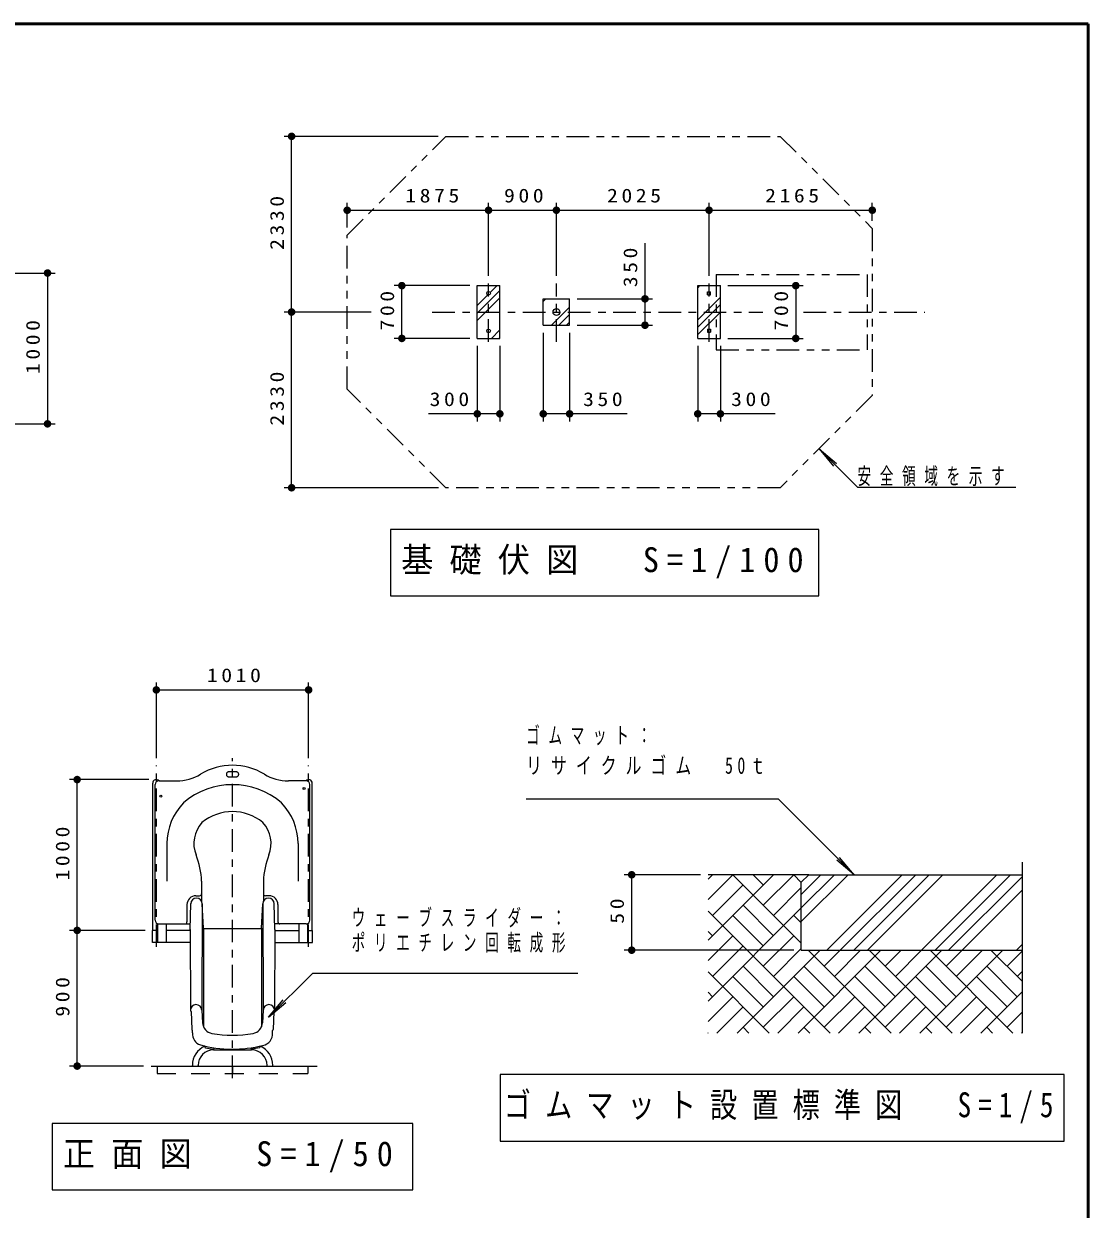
# Model space of a CAD drawing. Units: millimetres on the paper, scale 1:50, with parts at other scales. Extents: x -365 to 0, y 0 to 257.
# Drawn here: x -141.2 to 0, y 99.8 to 257 of the extents above; entities that cross this region are included whole.
import ezdxf

# ---------------------------------------------------------------- set-up
doc = ezdxf.new("R2010")
doc.units = ezdxf.units.MM
for name, pattern in [('USER1', [4.5, 2.5, -2]), ('USER2', [6, 3, -1, 1, -1]), ('USER3', [8, 3, -1, 1, -1, 1, -1])]:
    doc.linetypes.add(name, pattern=pattern)
doc.layers.add('LY_1', color=7, linetype='Continuous', lineweight=13)
doc.layers.add('LY_2', color=7, linetype='Continuous', lineweight=13)
doc.styles.add('ＭＳ ゴシック', font='')
doc.styles.get('ＭＳ ゴシック').set_extended_font_data('MS Gothic')

# ---------------------------------------------------------------- blocks, each defined once
blk = doc.blocks.new('filled_dot')
at = {"color": 0, "linetype": 'Continuous', "lineweight": -2, "const_width": 1.25}
blk.add_lwpolyline([(-0.625, 0, 1), (0.625, 0, 1)], format="xyb", close=True, dxfattribs=at)

msp = doc.modelspace()

# ---------------------------------------------------------------- linework, layer by layer
at = {"layer": 'LY_1'}
for p, q in [((-86.215, 242.065), (-106.672, 242.065)), ((-105.672, 218.765), (-105.672, 242.065)), ((-98.299, 229.98), (-98.299, 233.265)), ((-79.549, 223.545), (-79.549, 233.265)), ((-79.549, 223.545), (-79.549, 233.265)), ((-70.549, 223.545), (-70.549, 233.265)), ((-70.549, 223.545), (-70.549, 233.265)), ((-50.299, 223.545), (-50.299, 233.265)), ((-50.299, 223.545), (-50.299, 233.265)), ((-28.649, 230.849), (-28.649, 233.265)), ((-98.299, 232.265), (-79.549, 232.265)), ((-79.549, 232.265), (-70.549, 232.265)), ((-70.549, 232.265), (-50.299, 232.265)), ((-50.299, 232.265), (-28.649, 232.265)), ((-58.799, 227.92), (-58.799, 217.015)), ((-147.046, 223.938), (-137.046, 223.938)), ((-138.046, 223.938), (-138.046, 203.938)), ((-82.049, 222.265), (-92.049, 222.265)), ((-91.049, 215.265), (-91.049, 222.265)), ((-79.319, 221.343), (-78.397, 222.265)), ((-51.799, 221.993), (-51.527, 222.265)), ((-47.799, 222.265), (-37.799, 222.265)), ((-38.799, 222.265), (-38.799, 215.265)), ((-81.049, 218.623), (-78.049, 221.623)), ((-81.049, 219.613), (-79.627, 221.034)), ((-81.049, 217.633), (-78.049, 220.633)), ((-72.299, 220.16), (-71.945, 220.515)), ((-67.799, 220.515), (-57.799, 220.515)), ((-51.799, 217.75), (-48.799, 220.75)), ((-95.097, 218.765), (-106.672, 218.765)), ((-105.672, 195.465), (-105.672, 218.765)), ((-71.202, 217.015), (-68.799, 219.418)), ((-51.799, 216.76), (-48.799, 219.76)), ((-51.799, 215.77), (-48.799, 218.77)), ((-70.212, 217.015), (-68.799, 218.428)), ((-69.222, 217.015), (-68.799, 217.438)), ((-67.799, 217.015), (-57.799, 217.015)), ((-79.175, 215.265), (-78.049, 216.39)), ((-78.185, 215.265), (-78.049, 215.4)), ((-72.299, 216.015), (-72.299, 204.265)), ((-68.799, 216.015), (-68.799, 204.265)), ((-82.049, 215.265), (-92.049, 215.265)), ((-81.049, 214.265), (-81.049, 204.265)), ((-78.049, 214.265), (-78.049, 204.265)), ((-51.799, 214.265), (-51.799, 204.265)), ((-48.799, 214.265), (-48.799, 204.265)), ((-47.799, 215.265), (-37.799, 215.265)), ((-78.049, 205.265), (-87.507, 205.265)), ((-61.15, 205.265), (-72.299, 205.265)), ((-41.515, 205.265), (-51.799, 205.265)), ((-147.046, 203.938), (-137.046, 203.938)), ((-35.704, 200.626), (-33.775, 198.328)), ((-35.704, 200.626), (-33.405, 198.697)), ((-30.601, 195.523), (-35.704, 200.626)), ((-86.205, 195.465), (-106.672, 195.465)), ((-30.601, 195.523), (-9.601, 195.523)), ((-92.546, 189.922), (-92.546, 181.122)), ((-35.746, 189.922), (-92.546, 189.922)), ((-35.746, 181.122), (-35.746, 189.922)), ((-92.546, 181.122), (-35.746, 181.122)), ((-123.614, 159.61), (-123.614, 169.655)), ((-123.614, 168.655), (-103.414, 168.655)), ((-103.414, 159.61), (-103.414, 169.655)), ((-124.614, 156.769), (-135.114, 156.769)), ((-134.114, 136.769), (-134.114, 156.769)), ((-74.555, 154.232), (-41.134, 154.232)), ((-41.134, 154.232), (-31.061, 144.142)), ((-31.061, 144.142), (-32.987, 146.442)), ((-31.061, 144.142), (-33.358, 146.073)), ((-51.426, 144.142), (-61.562, 144.142)), ((-60.562, 134.142), (-60.562, 144.142)), ((-50.426, 135.466), (-41.749, 144.142)), ((-50.426, 143.548), (-49.831, 144.142)), ((-50.426, 140.854), (-47.146, 144.133)), ((-49.84, 144.133), (-49.85, 144.142)), ((-38.066, 135.053), (-47.156, 144.142)), ((-43.105, 142.786), (-44.462, 144.142)), ((-43.105, 140.092), (-39.064, 144.133)), ((-41.758, 144.133), (-41.768, 144.142)), ((-38.066, 143.135), (-39.073, 144.142)), ((-38.066, 137.947), (-31.871, 144.142)), ((-38.066, 139.743), (-33.667, 144.142)), ((-38.066, 141.539), (-35.463, 144.142)), ((-38.066, 134.142), (-38.066, 143.142)), ((-34.686, 134.142), (-24.686, 144.142)), ((-32.89, 134.142), (-22.89, 144.142)), ((-31.094, 134.142), (-21.094, 144.142)), ((-29.298, 134.142), (-19.298, 144.142)), ((-22.114, 134.142), (-12.114, 144.142)), ((-20.318, 134.142), (-10.318, 144.142)), ((-18.522, 134.142), (-8.788, 143.876)), ((-49.84, 138.745), (-45.799, 142.786)), ((-41.758, 138.745), (-38.066, 142.437)), ((-16.726, 134.142), (-8.788, 142.08)), ((-41.758, 136.051), (-45.799, 140.092)), ((-50.426, 127.383), (-38.066, 139.743)), ((-34.238, 123.142), (-50.426, 139.33)), ((-43.105, 134.704), (-47.146, 138.745)), ((-38.066, 137.747), (-39.064, 138.745)), ((-125.1, 136.769), (-135.114, 136.769)), ((-134.114, 118.769), (-134.114, 136.769)), ((-49.84, 136.051), (-50.426, 136.636)), ((-50.426, 132.771), (-47.146, 136.051)), ((-43.105, 132.01), (-39.064, 136.051)), ((-39.066, 134.142), (-61.562, 134.142)), ((-49.84, 130.663), (-45.799, 134.704)), ((-46.584, 123.142), (-35.584, 134.142)), ((-41.758, 130.663), (-38.066, 134.355)), ((-38.502, 123.142), (-27.502, 134.142)), ((-26.156, 123.142), (-37.156, 134.142)), ((-35.023, 132.01), (-32.89, 134.142)), ((-33.676, 130.663), (-30.196, 134.142)), ((-30.42, 123.142), (-19.42, 134.142)), ((-18.073, 123.142), (-29.073, 134.142)), ((-26.941, 132.01), (-24.808, 134.142)), ((-25.594, 130.663), (-22.114, 134.142)), ((-22.338, 123.142), (-11.338, 134.142)), ((-9.991, 123.142), (-20.991, 134.142)), ((-18.859, 132.01), (-16.726, 134.142)), ((-17.511, 130.663), (-14.032, 134.142)), ((-8.788, 130.022), (-12.909, 134.142)), ((-10.776, 132.01), (-8.788, 133.998)), ((-9.542, 134.142), (-8.788, 134.896)), ((-102.872, 131.109), (-108.722, 125.259)), ((-102.872, 131.109), (-67.707, 131.109)), ((-42.32, 123.142), (-50.426, 131.248)), ((-43.105, 126.622), (-47.146, 130.663)), ((-41.758, 127.969), (-45.799, 132.01)), ((-35.023, 126.622), (-39.064, 130.663)), ((-33.676, 127.969), (-37.717, 132.01)), ((-26.941, 126.622), (-30.982, 130.663)), ((-25.594, 127.969), (-29.635, 132.01)), ((-18.859, 126.622), (-22.9, 130.663)), ((-17.511, 127.969), (-21.553, 132.01)), ((-10.776, 126.622), (-14.817, 130.663)), ((-9.429, 127.969), (-13.47, 132.01)), ((-9.429, 130.663), (-8.788, 131.304)), ((-108.722, 125.259), (-106.794, 127.557)), ((-49.84, 127.969), (-50.426, 128.554)), ((-50.426, 124.689), (-47.146, 127.969)), ((-43.105, 123.928), (-39.064, 127.969)), ((-35.023, 123.928), (-30.982, 127.969)), ((-26.941, 123.928), (-22.9, 127.969)), ((-18.859, 123.928), (-14.817, 127.969)), ((-14.255, 123.142), (-8.788, 128.609)), ((-108.722, 125.259), (-106.424, 127.187)), ((-49.278, 123.142), (-45.799, 126.622)), ((-41.196, 123.142), (-37.717, 126.622)), ((-33.114, 123.142), (-29.635, 126.622)), ((-25.032, 123.142), (-21.553, 126.622)), ((-16.95, 123.142), (-13.47, 126.622)), ((-10.776, 123.928), (-8.788, 125.915)), ((-50.402, 123.142), (-50.426, 123.166)), ((-45.014, 123.142), (-45.799, 123.928)), ((-36.932, 123.142), (-37.717, 123.928)), ((-28.85, 123.142), (-29.635, 123.928)), ((-20.768, 123.142), (-21.553, 123.928)), ((-12.685, 123.142), (-13.47, 123.928)), ((-8.867, 123.142), (-8.788, 123.221)), ((-125.318, 118.769), (-135.114, 118.769)), ((-78.008, 117.634), (-78.008, 108.834)), ((-3.208, 117.634), (-78.008, 117.634)), ((-3.208, 108.834), (-3.208, 117.634)), ((-137.414, 111.151), (-137.414, 102.351)), ((-89.614, 111.151), (-137.414, 111.151)), ((-89.614, 102.351), (-89.614, 111.151)), ((-78.008, 108.834), (-3.208, 108.834)), ((-137.414, 102.351), (-89.614, 102.351))]:
    msp.add_line(p, q, dxfattribs=at)
at = {"layer": 'LY_1', "linetype": 'USER3'}
for p, q in [((-49.341, 223.765), (-49.341, 213.765)), ((-49.341, 223.765), (-29.341, 223.765)), ((-29.341, 223.765), (-29.341, 213.765)), ((-49.341, 213.765), (-29.341, 213.765))]:
    msp.add_line(p, q, dxfattribs=at)
at = {"layer": 'LY_1', "lineweight": 25}
for p, q in [((-81.049, 215.265), (-81.049, 222.265)), ((-81.049, 222.265), (-78.049, 222.265)), ((-78.049, 215.265), (-78.049, 222.265)), ((-51.799, 222.265), (-48.799, 222.265)), ((-51.799, 215.265), (-51.799, 222.265)), ((-48.799, 215.265), (-48.799, 222.265)), ((-72.299, 217.015), (-72.299, 220.515)), ((-72.299, 220.515), (-68.799, 220.515)), ((-68.799, 217.015), (-68.799, 220.515)), ((-50.489, 221.43), (-50.109, 221.43)), ((-50.489, 221.05), (-50.489, 221.43)), ((-50.489, 221.05), (-50.109, 221.05)), ((-50.109, 221.05), (-50.109, 221.43)), ((-72.299, 217.015), (-68.799, 217.015)), ((-50.489, 216.48), (-50.109, 216.48)), ((-50.489, 216.48), (-50.489, 216.1)), ((-50.489, 216.1), (-50.109, 216.1)), ((-50.109, 216.48), (-50.109, 216.1)), ((-81.049, 215.265), (-78.049, 215.265)), ((-51.799, 215.265), (-48.799, 215.265)), ((-124.1, 136.769), (-124.1, 156.283)), ((-123.77, 138.121), (-123.77, 156.091)), ((-123.255, 156.596), (-120.922, 156.596)), ((-103.772, 156.596), (-106.105, 156.596)), ((-103.257, 138.121), (-103.257, 156.091)), ((-102.928, 136.769), (-102.928, 156.283)), ((-122.211, 148.291), (-122.211, 143.299)), ((-104.816, 148.291), (-104.816, 143.299)), ((-8.788, 145.828), (-8.788, 123.142)), ((-117.612, 143.299), (-117.612, 140.629)), ((-109.415, 143.299), (-109.415, 140.629)), ((-37.066, 144.142), (-50.426, 144.142)), ((-37.066, 144.142), (-38.066, 143.142)), ((-37.066, 144.142), (-8.788, 144.142)), ((-119.551, 140.181), (-119.551, 137.879)), ((-119.114, 136.887), (-119.055, 140.324)), ((-118.379, 141.352), (-117.875, 141.352)), ((-117.527, 140.297), (-117.579, 126.2)), ((-117.357, 137.047), (-117.527, 140.297)), ((-109.671, 137.047), (-109.5, 140.297)), ((-109.5, 140.297), (-109.448, 126.2)), ((-108.648, 141.352), (-109.152, 141.352)), ((-107.914, 136.887), (-107.972, 140.324)), ((-107.477, 140.181), (-107.477, 137.879)), ((-123.447, 137.651), (-123.447, 135.169)), ((-123.266, 137.617), (-119.155, 137.617)), ((-122.317, 137.617), (-122.317, 135.169)), ((-119.114, 136.887), (-119.101, 126.173)), ((-117.357, 137.047), (-117.357, 123.975)), ((-109.73, 136.99), (-117.297, 136.99)), ((-109.671, 137.047), (-109.671, 123.975)), ((-107.914, 136.887), (-107.926, 126.173)), ((-103.761, 137.617), (-107.872, 137.617)), ((-104.71, 137.617), (-104.71, 135.169)), ((-103.58, 137.651), (-103.58, 135.169)), ((-124.114, 135.169), (-124.114, 136.769)), ((-123.447, 136.769), (-124.114, 136.769)), ((-119.171, 136.769), (-122.317, 136.769)), ((-107.856, 136.769), (-104.71, 136.769)), ((-103.58, 136.769), (-102.914, 136.769)), ((-102.914, 135.169), (-102.914, 136.769)), ((-119.166, 135.169), (-124.114, 135.169)), ((-107.861, 135.169), (-102.914, 135.169)), ((-38.066, 134.142), (-8.788, 134.142)), ((-119.005, 126.026), (-118.921, 123.62)), ((-117.579, 126.2), (-117.49, 124.523)), ((-109.448, 126.2), (-109.537, 124.523)), ((-108.022, 126.026), (-108.106, 123.62)), ((-118.82, 123.166), (-118.82, 123.487)), ((-108.207, 123.166), (-108.207, 123.487)), ((-117.194, 121.423), (-117.194, 121.328)), ((-117.087, 121.2), (-116.087, 121.019)), ((-115.934, 121.195), (-115.934, 121.147)), ((-111.094, 121.195), (-111.094, 121.147)), ((-109.94, 121.2), (-110.94, 121.019)), ((-109.834, 121.43), (-109.834, 121.328)), ((-116.032, 120.906), (-110.974, 120.906)), ((-124.318, 118.769), (-102.291, 118.769)), ((-118.834, 118.769), (-118.834, 118.866)), ((-118.072, 118.769), (-118.072, 118.866)), ((-113.514, 118.769), (-113.514, 117.769)), ((-108.934, 118.769), (-108.934, 118.866)), ((-108.172, 118.769), (-108.172, 118.866))]:
    msp.add_line(p, q, dxfattribs=at)
at = {"layer": 'LY_1', "linetype": 'USER2'}
for p, q in [((-79.549, 214.836), (-79.549, 222.545)), ((-70.549, 214.836), (-70.549, 222.545)), ((-50.299, 214.836), (-50.299, 222.545)), ((-87.013, 218.765), (-43.152, 218.765)), ((-37.758, 218.765), (-21.681, 218.765)), ((-113.514, 117.185), (-113.514, 159.61)), ((-123.614, 134.563), (-123.614, 158.61)), ((-103.414, 134.563), (-103.414, 158.61))]:
    msp.add_line(p, q, dxfattribs=at)
at = {"layer": 'LY_1', "linetype": 'USER1'}
for p, q in [((-123.514, 118.769), (-123.514, 117.769)), ((-103.514, 118.769), (-103.514, 117.769)), ((-123.514, 117.769), (-103.514, 117.769))]:
    msp.add_line(p, q, dxfattribs=at)
at = {"layer": 'LY_1', "linetype": 'USER3'}
msp.add_lwpolyline([(-40.865, 242.065), (-28.649, 229.849), (-28.649, 207.68), (-40.865, 195.465), (-85.205, 195.465), (-98.299, 208.559), (-98.299, 228.98), (-85.215, 242.065)], close=True, dxfattribs=at)
at = {"layer": 'LY_1'}
msp.add_lwpolyline([(-113.014, 157.787), (-114.006, 157.787), (-114.066, 157.781), (-114.123, 157.765), (-114.176, 157.739), (-114.224, 157.703), (-114.264, 157.659), (-114.295, 157.608), (-114.317, 157.552), (-114.328, 157.494), (-114.328, 157.434), (-114.317, 157.376), (-114.295, 157.32), (-114.264, 157.27), (-114.224, 157.226), (-114.176, 157.19), (-114.123, 157.163), (-114.066, 157.147), (-114.006, 157.141), (-113.014, 157.141), (-112.955, 157.147), (-112.897, 157.163), (-112.844, 157.19), (-112.797, 157.226), (-112.756, 157.27), (-112.725, 157.32), (-112.704, 157.376), (-112.693, 157.434), (-112.693, 157.494), (-112.704, 157.552), (-112.725, 157.608), (-112.756, 157.659), (-112.797, 157.703), (-112.844, 157.739), (-112.897, 157.765), (-112.955, 157.781)], close=True, dxfattribs=at)
at = {"layer": 'LY_1', "lineweight": 25}
for centre, radius in [((-79.549, 221.265), 0.243), ((-70.549, 218.765), 0.446), ((-79.549, 216.265), 0.243)]:
    msp.add_circle(centre, radius, dxfattribs=at)
at = {"layer": 'LY_1'}
for centre in [(-104.024, 155.586), (-123.003, 154.577)]:
    msp.add_circle(centre, 0.131, dxfattribs=at)
at = {"layer": 'LY_1', "lineweight": 25}
for centre, radius, start, end in [((-120.922, 162.754), 6.158, 270, 301.0697), ((-113.514, 150.458), 8.197, 58.9303, 121.0697), ((-106.105, 162.754), 6.158, 238.9303, 270), ((-123.614, 156.283), 0.486, 40.11487, 180), ((-123.266, 156.091), 0.505, 90, 180), ((-113.514, 146.153), 9.936, 49.16997, 130.83003), ((-103.414, 156.283), 0.486, 0, 139.88513), ((-103.761, 156.091), 0.505, 0, 90), ((-114.535, 148.291), 7.676, 135.49911, 180), ((-113.514, 146.153), 6.362, 50.54221, 129.45779), ((-112.492, 148.291), 7.676, 0, 44.50089), ((-114.535, 148.291), 4.103, 137.44333, 201.84759), ((-112.492, 148.291), 4.103, 338.15241, 42.55667), ((-127.863, 142.947), 10.257, 1.96504, 21.84759), ((-99.164, 142.947), 10.257, 158.15241, 178.03495), ((-117.875, 141.614), 0.263, 270, 0), ((-109.152, 141.614), 0.263, 180, 270), ((-118.379, 140.181), 1.171, 90, 180), ((-118.291, 140.293), 0.764, 0.33599, 179.66401), ((-108.736, 140.293), 0.764, 0.33599, 179.66401), ((-108.648, 140.181), 1.171, 0, 90), ((-123.266, 138.121), 0.505, 180, 270), ((-119.813, 137.879), 0.263, 270, 0), ((-107.214, 137.879), 0.263, 180, 270), ((-103.761, 138.121), 0.505, 270, 0), ((-118.34, 126.16), 0.762, 3.02029, 179), ((-119.004, 126.161), 0.0979, 172.89392, 250.27419), ((-119.053, 126.024), 0.0478, 2, 70.53716), ((-108.688, 126.16), 0.762, 1, 176.97971), ((-107.974, 126.024), 0.0478, 109.46284, 178), ((-108.023, 126.161), 0.0979, 289.72581, 7.10608), ((-115.968, 124.603), 1.524, 183.02029, 259.69049), ((-111.059, 124.603), 1.524, 280.30951, 356.97971), ((-118.825, 123.623), 0.0965, 182, 252.67136), ((-118.868, 123.486), 0.0478, 2, 72.67136), ((-117.278, 123.034), 1.548, 175.08305, 251.34375), ((-113.514, 138.098), 15.24, 259.69049, 280.30951), ((-109.749, 123.034), 1.548, 279.99348, 4.91695), ((-108.159, 123.486), 0.0478, 107.32864, 178), ((-108.202, 123.623), 0.0965, 287.32864, 358), ((-116.032, 118.866), 2.802, 114.16008, 180), ((-113.514, 137.777), 16.76, 255.27556, 283.9253), ((-117.064, 121.328), 0.13, 180, 259.75496), ((-116.064, 121.147), 0.13, 259.75496, 0), ((-110.964, 121.147), 0.13, 180, 280.24504), ((-109.964, 121.328), 0.13, 280.24504, 0), ((-110.974, 118.866), 2.802, 0, 66.0021), ((-116.032, 118.866), 2.04, 90, 180), ((-110.974, 118.866), 2.04, 0, 90)]:
    msp.add_arc(centre, radius, start, end, dxfattribs=at)
at = {"layer": 'LY_2', "lineweight": 50}
for p, q in [((0, 257), (-365, 257)), ((0, 0), (0, 257))]:
    msp.add_line(p, q, dxfattribs=at)

# ---------------------------------------------------------------- block references
at = {"layer": 'LY_1', "xscale": 0.4, "yscale": 0.4}
for p, rotation in [((-105.672, 242.065), 270), ((-79.549, 232.265), 180), ((-70.549, 232.265), 180), ((-50.299, 232.265), 180), ((-28.649, 232.265), 180), ((-138.046, 223.938), 270), ((-91.049, 222.265), 270), ((-38.799, 222.265), 270), ((-58.799, 220.515), 270), ((-105.672, 218.765), 270), ((-105.672, 218.765), 90), ((-58.799, 217.015), 90), ((-91.049, 215.265), 90), ((-38.799, 215.265), 90), ((-138.046, 203.938), 90), ((-78.049, 205.265), 180), ((-68.799, 205.265), 180), ((-48.799, 205.265), 180), ((-105.672, 195.465), 90), ((-103.414, 168.655), 180), ((-134.114, 156.769), 270), ((-60.562, 144.142), 270), ((-134.114, 136.769), 270), ((-134.114, 136.769), 90), ((-60.562, 134.142), 90), ((-134.114, 118.769), 90)]:
    msp.add_blockref('filled_dot', p, dxfattribs=dict(at, rotation=rotation))
for p in [(-98.299, 232.265), (-79.549, 232.265), (-70.549, 232.265), (-50.299, 232.265), (-81.049, 205.265), (-72.299, 205.265), (-51.799, 205.265), (-123.614, 168.655)]:
    msp.add_blockref('filled_dot', p, dxfattribs=at)

# ---------------------------------------------------------------- texts
at = {"layer": 'LY_1', "style": 'ＭＳ ゴシック'}
for s, insert, char_height, attachment_point in [('\\T1.33;\\W1.15;1875', (-86.777, 233.265), 1.833, 8), ('\\T1.33;\\W1.15;900', (-74.632, 233.265), 1.833, 8), ('\\T1.33;\\W1.15;2025', (-60.015, 233.265), 1.833, 8), ('\\T1.33;\\W1.15;2165', (-39.046, 233.265), 1.833, 8), ('\\T1.33;\\W1.15;300', (-84.507, 206.265), 1.833, 8), ('\\T1.33;\\W1.15;350', (-64.15, 206.265), 1.833, 8), ('\\T1.33;\\W1.15;300', (-44.515, 206.265), 1.833, 8), ('\\T1.64;\\W0.6;安全領域を示す', (-30.601, 195.673), 2.199, 7), ('\\T1.5;\\W0.95;基礎伏図\u3000S=1/100', (-91.146, 185.522), 3.299, 4), ('\\T1.33;\\W1.15;1010', (-113.09, 169.655), 1.833, 8), ('\\T1.64;\\W0.6;ゴムマット：', (-74.555, 163.732), 2.199, 1), ('\\T1.57;\\W0.7;リサイクルゴム\u300050ｔ', (-74.555, 159.732), 2.199, 1), ('\\T1.64;\\W0.6;ウェーブスライダー：', (-97.707, 139.559), 2.199, 1), ('\\T1.64;\\W0.6;ポリエチレン回転成形', (-97.707, 136.259), 2.199, 1), ('\\T1.52;\\W0.8;ゴムマット設置標準図\u3000S=1/5', (-40.608, 113.234), 3.299, 5), ('\\T1.5;\\W0.95;正面図\u3000S=1/50', (-136.014, 106.751), 3.299, 4)]:
    msp.add_mtext(s, dxfattribs=dict(at, insert=insert, char_height=char_height, attachment_point=attachment_point))
at = {"layer": 'LY_1', "char_height": 1.833, "attachment_point": 8, "rotation": 90, "style": 'ＭＳ ゴシック'}
for s, insert in [('\\T1.33;\\W1.15;2330', (-106.672, 230.824)), ('\\T1.33;\\W1.15;350', (-59.799, 224.92)), ('\\T1.33;\\W1.15;700', (-92.049, 219.181)), ('\\T1.33;\\W1.15;700', (-39.799, 219.181)), ('\\T1.33;\\W1.15;1000', (-139.046, 214.359)), ('\\T1.33;\\W1.15;2330', (-106.672, 207.524)), ('\\T1.33;\\W1.15;1000', (-135.114, 147.19)), ('\\T1.34;\\W1.15;50', (-61.562, 139.57)), ('\\T1.33;\\W1.15;900', (-135.114, 128.185))]:
    msp.add_mtext(s, dxfattribs=dict(at, insert=insert))

doc.saveas('drawing.dxf')
